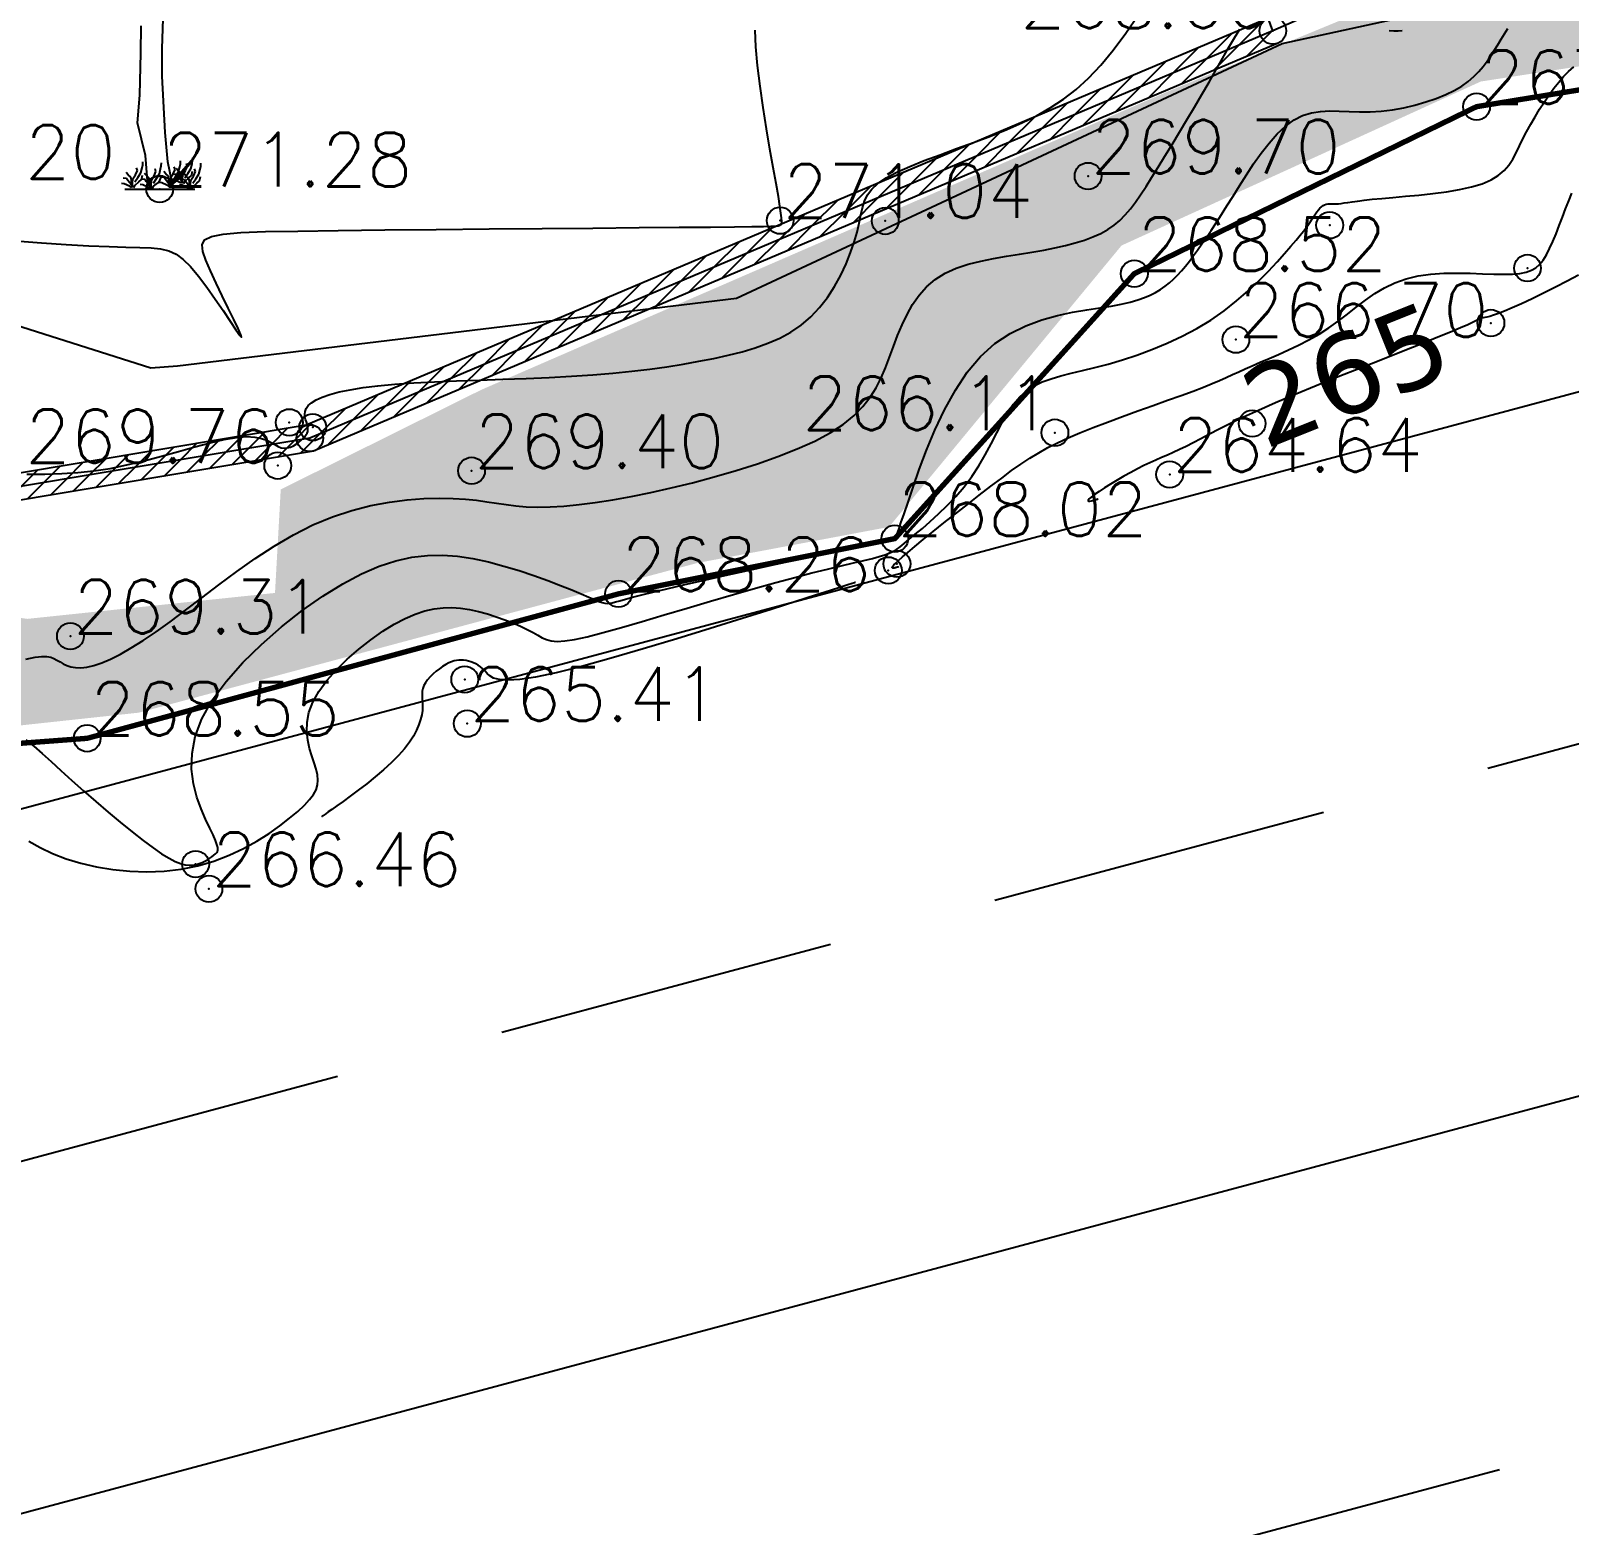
# Model space of a CAD drawing. Header units: millimetres. Extents: x 524954 to 526204, y 9523489 to 9524010.
# Drawn here: x 525654.38 to 525683.09, y 9523568.95 to 9523596.84 of the extents above; entities that cross this region are included whole.
import ezdxf
from ezdxf.enums import TextEntityAlignment as Align

# ---------------------------------------------------------------- set-up
doc = ezdxf.new("R2010")
doc.units = ezdxf.units.MM
doc.header["$PDMODE"] = 32
doc.header["$PDSIZE"] = 0.5
doc.linetypes.add('ACAD_ISO12W100', pattern=[21, 12, -3, 0, -3, 0, -3])
for name, color, linetype in [('Arbre', 34, 'ACAD_ISO12W100'), ('Bati', 6, 'Continuous'), ('Bati_H', 1, 'Continuous'), ('Bord Fleuve', 4, 'ACAD_ISO12W100'), ('Cloture', 7, 'Continuous'), ('CN_01_00', 3, 'Continuous'), ('CN_02_00', 4, 'Continuous'), ('CN_05_00', 6, 'Continuous'), ('CN_10_00', 1, 'Continuous'), ('Cotation Courbes de niveau', 7, 'Continuous'), ('Haut_Talus', 30, 'Continuous'), ('Murs', 1, 'Continuous'), ('PLUME_4', 3, 'Continuous'), ('TopoAlt', 3, 'Continuous'), ('TOPOJIS', 7, 'Continuous')]:
    doc.layers.add(name, color=color, linetype=linetype)
doc.styles.add('Simplex 1.0', font='Simplex.shx', dxfattribs={"width": 0.99, "height": 1})
doc.styles.add('Verdana 1.0', font='verdana.ttf', dxfattribs={"width": 0.99, "height": 1})
pattern_1 = [(45, (0, 0), (-0.1767766952966, 0.1767766952966), [])]

# ---------------------------------------------------------------- blocks, each defined once
blk = doc.blocks.new('TCPOINT M')
at = {"color": 0}
blk.add_point((0, 0), dxfattribs=at)
at = {"layer": 'TopoAlt', "style": 'Simplex 1.0', "width": 0.99}
blk.add_attdef('ALT', (0.15, 0.15), '', height=1, dxfattribs=at)
blk = doc.blocks.new('v088')
at = {"linetype": 'Continuous'}
for p, q in [((0.045, 2.625), (0.064, 3.179)), ((-0.352, 2.542), (-0.344, 3.046)), ((0.043, 2.109), (0.045, 2.625)), ((-0.373, 1.752), (-0.352, 2.542)), ((0.102, 1.053), (0.043, 2.109)), ((-0.412, 1.235), (-0.373, 1.752)), ((-0.268, 0.628), (-0.412, 1.235)), ((0.151, 0.506), (0.102, 1.053)), ((-0.213, 0), (-0.268, 0.628)), ((0.256, 0), (0.151, 0.506)), ((-0.654, 0), (0.654, 0))]:
    blk.add_line(p, q, dxfattribs=at)
at = {"color": 3, "linetype": 'Continuous'}
for p, q in [((0.615, 0.531), (0.618, 0.584)), ((-0.587, 0.264), (-0.627, 0.308)), ((-0.452, 0.267), (-0.416, 0.349)), ((-0.416, 0.349), (-0.433, 0.399)), ((-0.409, 0.214), (-0.353, 0.303)), ((-0.353, 0.303), (-0.329, 0.397)), ((-0.329, 0.397), (-0.317, 0.454)), ((-0.317, 0.454), (-0.315, 0.507)), ((-0.24, 0.245), (-0.281, 0.288)), ((-0.106, 0.248), (-0.07, 0.329)), ((-0.07, 0.329), (-0.087, 0.38)), ((-0.007, 0.284), (0.017, 0.377)), ((0.017, 0.377), (0.029, 0.435)), ((0.029, 0.435), (0.031, 0.488)), ((0.115, 0.284), (0.075, 0.327)), ((0.25, 0.286), (0.286, 0.368)), ((0.286, 0.368), (0.269, 0.418)), ((0.293, 0.233), (0.349, 0.322)), ((0.346, 0.341), (0.305, 0.385)), ((0.392, 0.301), (0.346, 0.341)), ((0.349, 0.322), (0.373, 0.416)), ((0.373, 0.416), (0.385, 0.474)), ((0.385, 0.474), (0.387, 0.526)), ((0.404, 0.243), (0.392, 0.301)), ((0.43, 0.264), (0.481, 0.344)), ((0.469, 0.209), (0.524, 0.291)), ((0.481, 0.344), (0.517, 0.426)), ((0.517, 0.426), (0.5, 0.476)), ((0.524, 0.291), (0.579, 0.38)), ((0.579, 0.38), (0.603, 0.474)), ((0.591, 0.255), (0.606, 0.303)), ((0.603, 0.474), (0.615, 0.531)), ((0.606, 0.303), (0.613, 0.337)), ((0.63, 0.243), (0.666, 0.325)), ((0.666, 0.325), (0.649, 0.375)), ((0.728, 0.279), (0.752, 0.373)), ((0.752, 0.373), (0.765, 0.43)), ((0.765, 0.43), (0.767, 0.483)), ((-0.661, 0.096), (-0.712, 0.106)), ((-0.618, 0.197), (-0.683, 0.202)), ((-0.567, 0.053), (-0.661, 0.096)), ((-0.596, 0.159), (-0.618, 0.197)), ((-0.536, 0.087), (-0.596, 0.159)), ((-0.541, 0.224), (-0.587, 0.264)), ((-0.527, 0.031), (-0.567, 0.053)), ((-0.529, 0.166), (-0.541, 0.224)), ((-0.5, 0.031), (-0.536, 0.087)), ((-0.524, 0.099), (-0.529, 0.166)), ((-0.505, 0.106), (-0.502, 0.188)), ((-0.5, 0.036), (-0.505, 0.106)), ((-0.502, 0.188), (-0.452, 0.267)), ((-0.483, 0.022), (-0.459, 0.072)), ((-0.464, 0.132), (-0.409, 0.214)), ((-0.459, 0.072), (-0.387, 0.132)), ((-0.387, 0.132), (-0.341, 0.178)), ((-0.315, 0.077), (-0.365, 0.087)), ((-0.341, 0.178), (-0.327, 0.226)), ((-0.272, 0.178), (-0.337, 0.183)), ((-0.327, 0.226), (-0.32, 0.26)), ((-0.221, 0.034), (-0.315, 0.077)), ((-0.25, 0.139), (-0.272, 0.178)), ((-0.19, 0.067), (-0.25, 0.139)), ((-0.195, 0.204), (-0.24, 0.245)), ((-0.18, 0.012), (-0.221, 0.034)), ((-0.183, 0.147), (-0.195, 0.204)), ((-0.154, 0.012), (-0.19, 0.067)), ((-0.178, 0.079), (-0.183, 0.147)), ((-0.159, 0.087), (-0.156, 0.168)), ((-0.154, 0.017), (-0.159, 0.087)), ((-0.156, 0.168), (-0.106, 0.248)), ((-0.137, 0.002), (-0.113, 0.053)), ((-0.118, 0.113), (-0.063, 0.195)), ((-0.113, 0.053), (-0.041, 0.113)), ((-0.063, 0.195), (-0.007, 0.284)), ((-0.041, 0.113), (0.005, 0.159)), ((0.041, 0.115), (-0.01, 0.125)), ((0.005, 0.159), (0.019, 0.207)), ((0.019, 0.207), (0.026, 0.24)), ((0.084, 0.216), (0.019, 0.221)), ((0.135, 0.072), (0.041, 0.115)), ((0.106, 0.178), (0.084, 0.216)), ((0.166, 0.106), (0.106, 0.178)), ((0.161, 0.243), (0.115, 0.284)), ((0.175, 0.05), (0.135, 0.072)), ((0.173, 0.185), (0.161, 0.243)), ((0.202, 0.05), (0.166, 0.106)), ((0.178, 0.118), (0.173, 0.185)), ((0.197, 0.125), (0.2, 0.207)), ((0.202, 0.055), (0.197, 0.125)), ((0.2, 0.207), (0.25, 0.286)), ((0.219, 0.041), (0.243, 0.091)), ((0.272, 0.173), (0.221, 0.183)), ((0.238, 0.151), (0.293, 0.233)), ((0.243, 0.091), (0.315, 0.151)), ((0.315, 0.274), (0.25, 0.279)), ((0.365, 0.13), (0.272, 0.173)), ((0.337, 0.236), (0.315, 0.274)), ((0.315, 0.151), (0.361, 0.197)), ((0.397, 0.163), (0.337, 0.236)), ((0.361, 0.197), (0.375, 0.245)), ((0.406, 0.108), (0.365, 0.13)), ((0.421, 0.072), (0.37, 0.082)), ((0.375, 0.245), (0.382, 0.279)), ((0.433, 0.108), (0.397, 0.163)), ((0.464, 0.173), (0.399, 0.178)), ((0.409, 0.175), (0.404, 0.243)), ((0.514, 0.029), (0.421, 0.072)), ((0.428, 0.183), (0.43, 0.264)), ((0.433, 0.113), (0.428, 0.183)), ((0.45, 0.099), (0.474, 0.149)), ((0.495, 0.24), (0.454, 0.284)), ((0.486, 0.135), (0.464, 0.173)), ((0.474, 0.149), (0.546, 0.209)), ((0.546, 0.063), (0.486, 0.135)), ((0.541, 0.2), (0.495, 0.24)), ((0.555, 0.007), (0.514, 0.029)), ((0.553, 0.142), (0.541, 0.2)), ((0.546, 0.209), (0.591, 0.255)), ((0.582, 0.007), (0.546, 0.063)), ((0.558, 0.075), (0.553, 0.142)), ((0.577, 0.082), (0.579, 0.163)), ((0.582, 0.012), (0.577, 0.082)), ((0.579, 0.163), (0.63, 0.243)), ((0.599, -0.002), (0.623, 0.048)), ((0.618, 0.108), (0.673, 0.19)), ((0.623, 0.048), (0.695, 0.108)), ((0.673, 0.19), (0.728, 0.279)), ((0.695, 0.108), (0.74, 0.154)), ((0.74, 0.154), (0.755, 0.202)), ((0.755, 0.202), (0.762, 0.236))]:
    blk.add_line(p, q, dxfattribs=at)

msp = doc.modelspace()

# ---------------------------------------------------------------- hatches: boundary and pattern name
at = {"layer": 'Bati_H'}
h = msp.add_hatch(dxfattribs=at)
h.set_pattern_fill('_U', color=256, scale=2, angle=-111.3197, style=0, pattern_type=0)
h.set_pattern_definition([(248.680277278, (0, 0), (1.86313226343, -0.7271438434), [])])
h.paths.add_polyline_path([(525686.04, 9523600.562), (525677.561, 9523596.843), (525675.813, 9523601.603), (525684.321, 9523604.797)])
at = {"layer": 'Bord Fleuve', "ltscale": 0.5}
h = msp.add_hatch(dxfattribs=at)
h.set_pattern_fill('ANSI33', color=256, scale=2, angle=330, style=0)
h.paths.add_polyline_path([(526101.715, 9523771.778), (526101.498, 9523728.689), (526067.042, 9523702.1), (526048.223, 9523678.528), (526031.816, 9523676.184), (526027.837, 9523671.249), (526016.46, 9523661.911), (526012.684, 9523655.259), (526010.342, 9523652.337), (526009.349, 9523649.826), (526002.836, 9523644.901), (526001.359, 9523638.704), (525998.552, 9523634.868), (525992.641, 9523630.59), (525971.373, 9523621.771), (525946.333, 9523622.282), (525936.503, 9523619.892), (525930.695, 9523617.923), (525919.699, 9523615.395), (525895.841, 9523612.948), (525885.599, 9523613.628), (525875.196, 9523613.421), (525867.372, 9523614.558), (525859.164, 9523613.749), (525850.68, 9523611.584), (525842.877, 9523609.413), (525834.137, 9523605.724), (525821.783, 9523602.11), (525815.903, 9523600.185), (525796.184, 9523594.113), (525774.026, 9523585.199), (525767.099, 9523581.761), (525763.989, 9523580.32), (525760.33, 9523578.539), (525748.039, 9523572.413), (525744.059, 9523571.766), (525739.195, 9523569.005), (525726.381, 9523563.785), (525719.788, 9523561.814), (525707.248, 9523554.536), (525700.147, 9523552.212), (525692.212, 9523549.16), (525674.921, 9523545.702), (525662.522, 9523542.332), (525644.942, 9523541.016), (525635.899, 9523540.053), (525621.612, 9523536.522), (525609.298, 9523533.789), (525593.484, 9523529.477), (525590.482, 9523529.837), (525587.338, 9523528.188), (525575.413, 9523524.864), (525573.541, 9523524.376), (525537.559, 9523507.804), (525536.053, 9523507.312), (525509.961, 9523500.658), (525472.702, 9523501.018), (525453.195, 9523495.13), (525425.264, 9523493.316), (525409.725, 9523500.229), (525383.624, 9523517.145), (525374.857, 9523528.592), (525397.503, 9523550.219), (525408.728, 9523544.096), (525423.511, 9523536.311), (525445.736, 9523537.578), (525453.966, 9523539.782), (525464.454, 9523546.087), (525473.153, 9523547.827), (525482.046, 9523548.599), (525491.438, 9523548.246), (525499.251, 9523546.152), (525510.455, 9523545.914), (525524.182, 9523548.573), (525533.752, 9523550.446), (525539.312, 9523550.42), (525543.959, 9523554.529), (525548.966, 9523556.567), (525556.157, 9523559.482), (525565.701, 9523562.659), (525575.687, 9523565.927), (525586.045, 9523569.089), (525592.726, 9523570.833), (525599.232, 9523573.013), (525615.849, 9523577.326), (525625.16, 9523582.583), (525628.685, 9523586.517), (525632.523, 9523586.625), (525648.079, 9523583.088), (525655.429, 9523583.638), (525665.347, 9523586.334), (525670.505, 9523587.365), (525674.974, 9523592.31), (525681.363, 9523595.427), (525690.374, 9523596.897), (525696.726, 9523596.667), (525703.112, 9523600.372), (525712.502, 9523603.181), (525720.951, 9523606.622), (525729.973, 9523611.744), (525735.094, 9523612.577), (525741.896, 9523615.967), (525746.088, 9523618.007), (525749.05, 9523619.379), (525756.94, 9523623.296), (525766.831, 9523627.898), (525804.249, 9523638.101), (525817.576, 9523642.025), (525828.432, 9523644.919), (525839.805, 9523649.896), (525846.166, 9523651.166), (525855.839, 9523655.822), (525867.776, 9523655.711), (525877.503, 9523655.632), (525886.144, 9523654.198), (525894.786, 9523653.829), (525911.157, 9523655.506), (525918.652, 9523656.801), (525925.004, 9523658.249), (525933.183, 9523660.832), (525939.613, 9523663.374), (525944.509, 9523665.893), (525950.393, 9523669.022), (525957.623, 9523672.73), (525962.986, 9523676.276), (525970.165, 9523679.965), (525973.599, 9523682.924), (525976.261, 9523684.646), (525980.145, 9523686.246), (525987.591, 9523689.162), (525991.967, 9523692.966), (525998.543, 9523697.851), (526003.542, 9523703.73), (526012.581, 9523711.677), (526026.66, 9523716.709), (526030.85, 9523726.011), (526046.387, 9523740.613), (526052.355, 9523745.599), (526061.927, 9523759.011), (526073.275, 9523760.379), (526077.818, 9523761.95), (526083.981, 9523762.217)])
h.paths.add_polyline_path([(525512.661, 9523516.101), (525534.357, 9523523.257), (525535.319, 9523520.342), (525513.623, 9523513.186)], flags=24)
h.paths.add_polyline_path([(525743.331, 9523593.045), (525764.315, 9523602.078), (525765.529, 9523599.259), (525744.545, 9523590.226)], flags=24)
h.paths.add_polyline_path([(525983.194, 9523662.071), (526001.508, 9523675.73), (526003.343, 9523673.269), (525985.029, 9523659.611)], flags=24)
at = {"layer": 'Haut_Talus'}
h = msp.add_hatch(dxfattribs=at)
h.set_pattern_fill('G_CERCLE_10', color=256, scale=4, angle=285, style=0)
h.set_pattern_definition([(285, (0.414, -1.5455), (4.8989794856, -2.8284271247), [0.8, -3.2]), (15, (1.5455, 0.414), (2.8284271247, 4.8989794856), [0.8, -3.2]), (330, (1.2146, -2.9874), (3.8637055252, 1.0352800256), [0.5656854248, -5.091168824]), (330, (3.1945, 0.4419), (3.8637055252, 1.0352800256), [0.5656854248, -5.091168824]), (60, (0.5934, -0.6692), (-1.0352800256, 3.8637055252), [0.5656854248, -5.091168824]), (60, (4.0227, -2.649), (-1.0352800256, 3.8637055252), [0.5656854248, -5.091168824]), (348.4349488, (2.3182, 0.6212), (3.86370330557, 1.03527617886), [0.8944271908, -8.04984472]), (348.4349488, (1.7045, -3.2703), (3.86370330557, 1.03527617886), [0.8944271908, -8.04984752]), (78.4349488, (0.4141, -1.5455), (-1.03527617886, 3.86370330557), [0.8944271908, -8.04984752]), (78.4349488, (4.3056, -2.1592), (-1.03527617886, 3.86370330557), [0.8944271908, -8.04984752]), (131.5650512, (0.4141, -1.5455), (-1.03527618196, 3.86370330474), [0.8944271908, -8.04984472]), (131.5650512, (1.2146, -2.9874), (-1.03527618196, 3.86370330474), [0.8944271908, -8.04984472]), (221.5650512, (1.5455, 0.4141), (-3.86370330474, -1.03527618196), [0.8944271908, -8.04984472]), (221.5650512, (4.0227, -2.6491), (-3.86370330474, -1.03527618196), [0.8944271908, -8.04984472])])
h.paths.add_polyline_path([(525724.449, 9523613.021), (525724.376, 9523610.952), (525721.327, 9523610.371), (525719.185, 9523611.349), (525693.313, 9523603.008), (525675.58, 9523595.701), (525662.784, 9523590.142), (525659.042, 9523588.283), (525658.935, 9523586.351), (525654.31, 9523585.867), (525647.159, 9523586.941), (525644.577, 9523589.035), (525642.642, 9523587.156), (525643.556, 9523584.955), (525648.234, 9523583.237), (525656.394, 9523584.117), (525666.817, 9523586.91), (525670.396, 9523587.583), (525674.737, 9523592.836), (525681.442, 9523595.896), (525691.068, 9523597.379), (525696.591, 9523597.054), (525706.217, 9523602.266), (525714.086, 9523604.573), (525726.586, 9523610.455), (525729.999, 9523612.337), (525734.118, 9523613.246), (525739.865, 9523615.541), (525749.069, 9523620.146), (525757.023, 9523623.833), (525757.47, 9523626.751), (525754.212, 9523626.843)])
at = {"layer": 'Murs'}
h = msp.add_hatch(dxfattribs=at)
h.set_pattern_fill('_U', color=256, scale=0.25, angle=45, style=0, pattern_type=0)
h.set_pattern_definition(pattern_1)
h.paths.add_polyline_path([(525677.561, 9523596.843), (525659.585, 9523589.241), (525647.136, 9523587.16), (525647.095, 9523587.407), (525659.515, 9523589.482), (525677.463, 9523597.074)])
h = msp.add_hatch(dxfattribs=at)
h.set_pattern_fill('_U', color=256, scale=0.25, angle=45, style=0, pattern_type=0)
h.set_pattern_definition(pattern_1)
h.paths.add_polyline_path([(525677.561, 9523596.843), (525659.585, 9523589.241), (525647.136, 9523587.16), (525647.178, 9523586.914), (525659.655, 9523588.999), (525677.658, 9523596.613)])

# ---------------------------------------------------------------- linework, layer by layer
at = {"layer": 'Bati', "flags": 128}
msp.add_lwpolyline([(525686.04, 9523600.562), (525677.561, 9523596.843), (525675.813, 9523601.603), (525684.321, 9523604.797), (525684.321, 9523604.797)], close=True, dxfattribs=at)
at = {"layer": 'Bord Fleuve', "ltscale": 0.35, "flags": 128}
msp.add_lwpolyline([(525394.064, 9523546.741, 0.1, 0.1, 0), (525403.511, 9523541.057, 0.1, 0.1, 0), (525423.511, 9523536.311, 0.1, 0.1, 0), (525445.736, 9523537.578, 0.1, 0.1, 0), (525453.966, 9523539.782, 0.1, 0.1, 0), (525464.454, 9523546.087, 0.1, 0.1, 0), (525473.153, 9523547.827, 0.1, 0.1, 0), (525482.046, 9523548.599, 0.1, 0.1, 0), (525491.438, 9523548.246, 0.1, 0.1, 0), (525499.251, 9523546.152, 0.1, 0.1, 0), (525510.455, 9523545.914, 0.1, 0.1, 0), (525524.182, 9523548.573, 0.1, 0.1, 0), (525533.752, 9523550.446, 0.1, 0.1, 0), (525539.312, 9523550.42, 0.1, 0.1, 0), (525543.959, 9523554.529, 0.1, 0.1, 0), (525548.966, 9523556.567, 0.1, 0.1, 0), (525556.157, 9523559.482, 0.1, 0.1, 0), (525565.701, 9523562.659, 0.1, 0.1, 0), (525575.687, 9523565.927, 0.1, 0.1, 0), (525586.045, 9523569.089, 0.1, 0.1, 0), (525592.726, 9523570.833, 0.1, 0.1, 0), (525599.232, 9523573.013, 0.1, 0.1, 0), (525615.849, 9523577.326, 0.1, 0.1, 0), (525625.16, 9523582.583, 0.1, 0.1, 0), (525628.685, 9523586.517, 0.1, 0.1, 0), (525632.523, 9523586.625, 0.1, 0.1, 0), (525648.079, 9523583.088, 0.1, 0.1, 0), (525655.429, 9523583.638, 0.1, 0.1, 0), (525665.347, 9523586.334, 0.1, 0.1, 0), (525670.505, 9523587.365, 0.1, 0.1, 0), (525674.974, 9523592.31, 0.1, 0.1, 0), (525674.974, 9523592.31, 0.1, 0.1, 0), (525681.363, 9523595.427, 0.1, 0.1, 0), (525681.363, 9523595.427, 0.1, 0.1, 0), (525690.374, 9523596.897, 0.1, 0.1, 0), (525696.726, 9523596.667, 0.1, 0.1, 0), (525703.112, 9523600.372, 0.1, 0.1, 0), (525712.502, 9523603.181, 0.1, 0.1, 0), (525712.502, 9523603.181, 0.1, 0.1, 0), (525720.951, 9523606.622, 0.1, 0.1, 0), (525729.973, 9523611.744, 0.1, 0.1, 0), (525735.094, 9523612.577, 0.1, 0.1, 0), (525741.896, 9523615.967, 0.1, 0.1, 0), (525746.088, 9523618.007, 0.1, 0.1, 0), (525749.05, 9523619.379, 0.1, 0.1, 0), (525756.94, 9523623.296, 0.1, 0.1, 0), (525766.831, 9523627.898, 0.1, 0.1, 0), (525804.249, 9523638.101, 0.1, 0.1, 0), (525817.576, 9523642.025, 0.1, 0.1, 0), (525828.432, 9523644.919, 0.1, 0.1, 0), (525839.805, 9523649.896, 0.1, 0.1, 0), (525846.166, 9523651.166, 0.1, 0.1, 0), (525855.839, 9523655.822, 0.1, 0.1, 0), (525867.776, 9523655.711, 0.1, 0.1, 0), (525877.503, 9523655.632, 0.1, 0.1, 0), (525886.144, 9523654.198, 0.1, 0.1, 0), (525894.786, 9523653.829, 0.1, 0.1, 0), (525911.157, 9523655.506, 0.1, 0.1, 0), (525918.652, 9523656.801, 0.1, 0.1, 0), (525925.004, 9523658.249, 0.1, 0.1, 0), (525933.183, 9523660.832, 0.1, 0.1, 0), (525939.613, 9523663.374, 0.1, 0.1, 0), (525944.509, 9523665.893, 0.1, 0.1, 0), (525950.393, 9523669.022, 0.1, 0.1, 0), (525957.623, 9523672.73, 0.1, 0.1, 0), (525962.986, 9523676.276, 0.1, 0.1, 0), (525970.165, 9523679.965, 0.1, 0.1, 0), (525970.165, 9523679.965, 0.1, 0.1, 0), (525973.599, 9523682.924, 0.1, 0.1, 0), (525976.261, 9523684.646, 0.1, 0.1, 0), (525980.145, 9523686.246, 0.1, 0.1, 0), (525987.591, 9523689.162, 0.1, 0.1, 0), (525991.967, 9523692.966, 0.1, 0.1, 0), (525998.543, 9523697.851, 0.1, 0.1, 0), (526003.542, 9523703.73, 0.1, 0.1, 0), (526012.581, 9523711.677, 0.1, 0.1, 0), (526026.66, 9523716.709, 0.1, 0.1, 0), (526030.85, 9523726.011, 0.1, 0.1, 0), (526046.387, 9523740.613, 0.1, 0.1, 0), (526052.355, 9523745.599, 0.1, 0.1, 0), (526061.927, 9523759.011, 0.1, 0.1, 0), (526073.275, 9523760.379, 0.1, 0.1, 0), (526077.818, 9523761.95, 0.1, 0.1, 0), (526083.981, 9523762.217, 0.1, 0.1, 0), (526101.715, 9523771.778, 0, 0, 0)], format="xyseb", dxfattribs=at)
at = {"layer": 'Cloture', "flags": 128}
for points in [[(525686.04, 9523600.562), (525677.561, 9523596.843), (525675.813, 9523601.603), (525684.321, 9523604.797)], [(525677.463, 9523597.074), (525659.515, 9523589.482), (525647.095, 9523587.407)], [(525677.463, 9523597.074), (525659.515, 9523589.482), (525647.095, 9523587.407)], [(525677.561, 9523596.843), (525659.585, 9523589.241), (525647.136, 9523587.16)], [(525677.658, 9523596.613), (525659.655, 9523588.999), (525647.178, 9523586.914)]]:
    msp.add_lwpolyline(points, dxfattribs=at)
at = {"layer": 'CN_01_00', "flags": 128}
for points, elevation in [([(525654.284, 9523585.114), (525654.457, 9523585.152), (525654.584, 9523585.168), (525654.678, 9523585.168), (525654.748, 9523585.154), (525654.807, 9523585.13), (525654.864, 9523585.099), (525654.922, 9523585.065), (525654.983, 9523585.031), (525655.051, 9523584.999), (525655.126, 9523584.974), (525655.212, 9523584.958), (525655.311, 9523584.954), (525655.424, 9523584.966), (525655.553, 9523584.996), (525655.7, 9523585.046), (525655.865, 9523585.117), (525656.049, 9523585.209), (525656.252, 9523585.324), (525656.474, 9523585.462), (525656.716, 9523585.625), (525656.98, 9523585.813), (525657.264, 9523586.027), (525657.567, 9523586.26), (525657.887, 9523586.503), (525658.22, 9523586.75), (525658.565, 9523586.993), (525658.919, 9523587.224), (525659.279, 9523587.436), (525659.643, 9523587.62), (525660.007, 9523587.771), (525660.37, 9523587.891), (525660.725, 9523587.981), (525661.07, 9523588.047), (525661.399, 9523588.09), (525661.71, 9523588.114), (525661.998, 9523588.121), (525662.259, 9523588.116), (525662.491, 9523588.102), (525662.699, 9523588.08), (525662.89, 9523588.054), (525663.07, 9523588.026), (525663.248, 9523587.999), (525663.43, 9523587.976), (525663.623, 9523587.96), (525663.834, 9523587.952), (525664.069, 9523587.956), (525664.328, 9523587.972), (525664.61, 9523587.999), (525664.914, 9523588.039), (525665.239, 9523588.089), (525665.584, 9523588.152), (525665.948, 9523588.226), (525666.33, 9523588.312), (525666.727, 9523588.409), (525667.133, 9523588.517), (525667.54, 9523588.635), (525667.939, 9523588.761), (525668.322, 9523588.896), (525668.682, 9523589.038), (525669.011, 9523589.186), (525669.299, 9523589.34), (525669.542, 9523589.498), (525669.743, 9523589.661), (525669.908, 9523589.829), (525670.043, 9523590.002), (525670.154, 9523590.181), (525670.248, 9523590.365), (525670.328, 9523590.554), (525670.403, 9523590.749), (525670.478, 9523590.95), (525670.555, 9523591.153), (525670.639, 9523591.354), (525670.732, 9523591.55), (525670.837, 9523591.736), (525670.958, 9523591.91), (525671.098, 9523592.067), (525671.26, 9523592.204), (525671.446, 9523592.318), (525671.652, 9523592.41), (525671.874, 9523592.485), (525672.108, 9523592.546), (525672.348, 9523592.596), (525672.59, 9523592.637), (525672.83, 9523592.675), (525673.062, 9523592.711), (525673.283, 9523592.749), (525673.492, 9523592.79), (525673.688, 9523592.834), (525673.872, 9523592.883), (525674.043, 9523592.936), (525674.202, 9523592.996), (525674.347, 9523593.061), (525674.478, 9523593.134), (525674.597, 9523593.215), (525674.705, 9523593.304), (525674.806, 9523593.405), (525674.902, 9523593.517), (525674.997, 9523593.642), (525675.093, 9523593.781), (525675.194, 9523593.937), (525675.302, 9523594.109), (525675.42, 9523594.3), (525675.547, 9523594.505), (525675.68, 9523594.723), (525675.817, 9523594.95), (525675.957, 9523595.183), (525676.097, 9523595.419), (525676.235, 9523595.654), (525676.369, 9523595.886), (525676.497, 9523596.111), (525676.619, 9523596.326), (525676.735, 9523596.527), (525676.843, 9523596.71), (525676.945, 9523596.873)], 269), ([(525654.094, 9523592.922), (525654.574, 9523592.887), (525655.035, 9523592.856), (525655.462, 9523592.831), (525655.838, 9523592.814), (525656.153, 9523592.806), (525656.411, 9523592.801), (525656.623, 9523592.792), (525656.8, 9523592.772), (525656.951, 9523592.734), (525657.088, 9523592.671), (525657.219, 9523592.576), (525657.356, 9523592.441), (525657.506, 9523592.264), (525657.663, 9523592.057), (525657.82, 9523591.837), (525657.968, 9523591.62), (525658.099, 9523591.423), (525658.206, 9523591.264), (525658.279, 9523591.158), (525658.312, 9523591.122), (525658.299, 9523591.168), (525658.246, 9523591.284), (525658.164, 9523591.456), (525658.061, 9523591.665), (525657.948, 9523591.897), (525657.834, 9523592.134), (525657.729, 9523592.362), (525657.643, 9523592.562), (525657.585, 9523592.724), (525657.573, 9523592.848), (525657.621, 9523592.94), (525657.748, 9523593.005), (525657.968, 9523593.049), (525658.3, 9523593.077), (525658.758, 9523593.094), (525659.361, 9523593.105), (525660.114, 9523593.116), (525660.988, 9523593.126), (525661.941, 9523593.136), (525662.932, 9523593.145), (525663.922, 9523593.154), (525664.87, 9523593.162), (525665.735, 9523593.17), (525666.477, 9523593.176), (525667.066, 9523593.181), (525667.511, 9523593.186), (525667.833, 9523593.19), (525668.053, 9523593.193), (525668.191, 9523593.195), (525668.267, 9523593.198), (525668.302, 9523593.2), (525668.316, 9523593.202), (525668.327, 9523593.204), (525668.337, 9523593.207), (525668.346, 9523593.21), (525668.355, 9523593.213), (525668.364, 9523593.217), (525668.372, 9523593.221), (525668.379, 9523593.226), (525668.386, 9523593.232), (525668.392, 9523593.24), (525668.396, 9523593.257), (525668.396, 9523593.29), (525668.391, 9523593.349), (525668.379, 9523593.44), (525668.359, 9523593.572), (525668.33, 9523593.753), (525668.288, 9523593.99), (525668.236, 9523594.289), (525668.174, 9523594.635), (525668.11, 9523595.015), (525668.046, 9523595.412), (525667.988, 9523595.81), (525667.941, 9523596.193), (525667.909, 9523596.546), (525667.896, 9523596.852)], 271), ([(525679.73, 9523596.849), (525679.819, 9523596.841), (525679.9, 9523596.84), (525679.975, 9523596.846)], 269), ([(525654.341, 9523581.718), (525654.552, 9523581.599), (525654.783, 9523581.489), (525655.035, 9523581.391), (525655.309, 9523581.307), (525655.602, 9523581.239), (525655.908, 9523581.188), (525656.224, 9523581.158), (525656.545, 9523581.147), (525656.867, 9523581.16), (525657.185, 9523581.196), (525657.495, 9523581.258), (525657.794, 9523581.346), (525658.078, 9523581.456), (525658.346, 9523581.582), (525658.595, 9523581.72), (525658.823, 9523581.863), (525659.028, 9523582.007), (525659.208, 9523582.146), (525659.361, 9523582.275), (525659.485, 9523582.391), (525659.581, 9523582.494), (525659.653, 9523582.589), (525659.701, 9523582.679), (525659.728, 9523582.768), (525659.735, 9523582.859), (525659.726, 9523582.956), (525659.701, 9523583.061), (525659.664, 9523583.179), (525659.621, 9523583.309), (525659.58, 9523583.45), (525659.547, 9523583.602), (525659.529, 9523583.765), (525659.534, 9523583.938), (525659.569, 9523584.12), (525659.64, 9523584.312), (525659.753, 9523584.511), (525659.903, 9523584.714), (525660.083, 9523584.917), (525660.284, 9523585.115), (525660.5, 9523585.304), (525660.723, 9523585.479), (525660.946, 9523585.635), (525661.162, 9523585.769), (525661.364, 9523585.876), (525661.554, 9523585.958), (525661.734, 9523586.018), (525661.907, 9523586.056), (525662.073, 9523586.075), (525662.237, 9523586.077), (525662.4, 9523586.065), (525662.564, 9523586.04), (525662.731, 9523586.004), (525662.899, 9523585.96), (525663.065, 9523585.908), (525663.225, 9523585.852), (525663.377, 9523585.793), (525663.518, 9523585.732), (525663.644, 9523585.672), (525663.752, 9523585.615), (525663.842, 9523585.562), (525663.921, 9523585.516), (525664.001, 9523585.48), (525664.091, 9523585.456), (525664.202, 9523585.446), (525664.345, 9523585.455), (525664.528, 9523585.483), (525664.764, 9523585.534), (525665.059, 9523585.61), (525665.405, 9523585.706), (525665.789, 9523585.817), (525666.202, 9523585.94), (525666.631, 9523586.069), (525667.066, 9523586.198), (525667.493, 9523586.325), (525667.902, 9523586.443), (525668.284, 9523586.549), (525668.635, 9523586.642), (525668.956, 9523586.724), (525669.246, 9523586.796), (525669.504, 9523586.858), (525669.73, 9523586.911), (525669.924, 9523586.957), (525670.085, 9523586.996), (525670.213, 9523587.029), (525670.315, 9523587.06), (525670.398, 9523587.091), (525670.469, 9523587.125), (525670.534, 9523587.165), (525670.602, 9523587.214), (525670.679, 9523587.275), (525670.772, 9523587.352), (525670.886, 9523587.446), (525671.019, 9523587.557), (525671.166, 9523587.684), (525671.322, 9523587.827), (525671.483, 9523587.983), (525671.642, 9523588.152), (525671.797, 9523588.332), (525671.941, 9523588.524), (525672.071, 9523588.725), (525672.19, 9523588.93), (525672.301, 9523589.136), (525672.406, 9523589.338), (525672.509, 9523589.531), (525672.613, 9523589.711), (525672.722, 9523589.873), (525672.838, 9523590.012), (525672.965, 9523590.125), (525673.103, 9523590.216), (525673.255, 9523590.289), (525673.42, 9523590.349), (525673.6, 9523590.401), (525673.796, 9523590.45), (525674.009, 9523590.5), (525674.239, 9523590.556), (525674.488, 9523590.623), (525674.751, 9523590.702), (525675.024, 9523590.792), (525675.304, 9523590.895), (525675.586, 9523591.012), (525675.866, 9523591.142), (525676.139, 9523591.286), (525676.402, 9523591.444), (525676.651, 9523591.617), (525676.884, 9523591.8), (525677.101, 9523591.988), (525677.3, 9523592.175), (525677.48, 9523592.358), (525677.641, 9523592.531), (525677.781, 9523592.688), (525677.899, 9523592.825), (525677.995, 9523592.938), (525678.071, 9523593.029), (525678.131, 9523593.102), (525678.177, 9523593.161), (525678.212, 9523593.208), (525678.239, 9523593.247), (525678.263, 9523593.282), (525678.284, 9523593.316), (525678.307, 9523593.352), (525678.331, 9523593.39), (525678.356, 9523593.428), (525678.383, 9523593.465), (525678.41, 9523593.501), (525678.438, 9523593.533), (525678.468, 9523593.56), (525678.497, 9523593.582), (525678.527, 9523593.597), (525678.558, 9523593.607), (525678.591, 9523593.612), (525678.625, 9523593.614), (525678.661, 9523593.614), (525678.699, 9523593.614), (525678.741, 9523593.614), (525678.786, 9523593.616), (525678.835, 9523593.621), (525678.892, 9523593.629), (525678.959, 9523593.64), (525679.042, 9523593.652), (525679.143, 9523593.666), (525679.266, 9523593.682), (525679.415, 9523593.699), (525679.594, 9523593.716), (525679.803, 9523593.734), (525680.038, 9523593.754), (525680.287, 9523593.776), (525680.544, 9523593.804), (525680.8, 9523593.837), (525681.045, 9523593.878), (525681.271, 9523593.928), (525681.47, 9523593.988), (525681.635, 9523594.06), (525681.768, 9523594.143), (525681.877, 9523594.236), (525681.965, 9523594.338), (525682.039, 9523594.449), (525682.104, 9523594.568), (525682.165, 9523594.693), (525682.228, 9523594.824), (525682.298, 9523594.96), (525682.374, 9523595.099), (525682.455, 9523595.239), (525682.54, 9523595.379), (525682.628, 9523595.515), (525682.717, 9523595.647), (525682.807, 9523595.771), (525682.897, 9523595.887), (525682.986, 9523595.992), (525683.079, 9523596.086), (525683.178, 9523596.168)], 267)]:
    msp.add_lwpolyline(points, dxfattribs=dict(at, elevation=elevation))
at = {"layer": 'CN_02_00', "flags": 128}
for points, elevation in [([(525654.282, 9523583.612), (525654.432, 9523583.491), (525654.588, 9523583.355), (525654.755, 9523583.203), (525654.939, 9523583.036), (525655.142, 9523582.853), (525655.36, 9523582.659), (525655.588, 9523582.46), (525655.819, 9523582.262), (525656.047, 9523582.071), (525656.268, 9523581.892), (525656.473, 9523581.73), (525656.659, 9523581.593), (525656.819, 9523581.483), (525656.957, 9523581.4), (525657.074, 9523581.339), (525657.174, 9523581.3), (525657.26, 9523581.277), (525657.334, 9523581.269), (525657.4, 9523581.272), (525657.461, 9523581.284), (525657.519, 9523581.301), (525657.574, 9523581.322), (525657.626, 9523581.347), (525657.674, 9523581.373), (525657.718, 9523581.401), (525657.758, 9523581.429), (525657.793, 9523581.456), (525657.822, 9523581.481), (525657.846, 9523581.504), (525657.862, 9523581.528), (525657.87, 9523581.559), (525657.867, 9523581.6), (525657.851, 9523581.657), (525657.822, 9523581.733), (525657.778, 9523581.834), (525657.717, 9523581.964), (525657.639, 9523582.126), (525657.554, 9523582.319), (525657.475, 9523582.542), (525657.413, 9523582.79), (525657.379, 9523583.063), (525657.386, 9523583.357), (525657.445, 9523583.671), (525657.569, 9523584.002), (525657.765, 9523584.347), (525658.024, 9523584.699), (525658.335, 9523585.05), (525658.683, 9523585.392), (525659.056, 9523585.718), (525659.442, 9523586.021), (525659.828, 9523586.291), (525660.201, 9523586.523), (525660.552, 9523586.708), (525660.881, 9523586.851), (525661.192, 9523586.953), (525661.49, 9523587.019), (525661.779, 9523587.052), (525662.062, 9523587.056), (525662.343, 9523587.035), (525662.627, 9523586.991), (525662.917, 9523586.93), (525663.207, 9523586.854), (525663.492, 9523586.768), (525663.767, 9523586.676), (525664.026, 9523586.583), (525664.263, 9523586.492), (525664.473, 9523586.408), (525664.65, 9523586.334), (525664.79, 9523586.274), (525664.898, 9523586.228), (525664.98, 9523586.194), (525665.042, 9523586.171), (525665.092, 9523586.158), (525665.135, 9523586.155), (525665.177, 9523586.159), (525665.227, 9523586.169), (525665.289, 9523586.185), (525665.37, 9523586.206), (525665.475, 9523586.235), (525665.609, 9523586.271), (525665.779, 9523586.315), (525665.99, 9523586.367), (525666.248, 9523586.43), (525666.559, 9523586.502), (525666.923, 9523586.585), (525667.33, 9523586.676), (525667.762, 9523586.771), (525668.204, 9523586.867), (525668.639, 9523586.961), (525669.052, 9523587.049), (525669.425, 9523587.129), (525669.743, 9523587.197), (525669.995, 9523587.251), (525670.184, 9523587.291), (525670.319, 9523587.321), (525670.41, 9523587.34), (525670.466, 9523587.353), (525670.495, 9523587.36), (525670.507, 9523587.363), (525670.51, 9523587.365), (525670.513, 9523587.368), (525670.519, 9523587.379), (525670.53, 9523587.406), (525670.548, 9523587.457), (525670.577, 9523587.538), (525670.619, 9523587.659), (525670.676, 9523587.826), (525670.751, 9523588.048), (525670.846, 9523588.328), (525670.961, 9523588.655), (525671.097, 9523589.014), (525671.254, 9523589.39), (525671.433, 9523589.768), (525671.634, 9523590.133), (525671.857, 9523590.47), (525672.103, 9523590.764), (525672.371, 9523591.004), (525672.655, 9523591.194), (525672.949, 9523591.339), (525673.246, 9523591.449), (525673.539, 9523591.53), (525673.822, 9523591.589), (525674.089, 9523591.633), (525674.331, 9523591.67), (525674.545, 9523591.706), (525674.732, 9523591.743), (525674.896, 9523591.781), (525675.038, 9523591.821), (525675.162, 9523591.864), (525675.273, 9523591.91), (525675.372, 9523591.96), (525675.462, 9523592.014), (525675.548, 9523592.074), (525675.629, 9523592.138), (525675.707, 9523592.208), (525675.783, 9523592.284), (525675.857, 9523592.366), (525675.93, 9523592.453), (525676.004, 9523592.546), (525676.079, 9523592.646), (525676.156, 9523592.751), (525676.236, 9523592.865), (525676.319, 9523592.986), (525676.407, 9523593.117), (525676.5, 9523593.259), (525676.599, 9523593.412), (525676.704, 9523593.578), (525676.817, 9523593.759), (525676.938, 9523593.952), (525677.067, 9523594.154), (525677.202, 9523594.358), (525677.344, 9523594.558), (525677.491, 9523594.746), (525677.642, 9523594.917), (525677.798, 9523595.064), (525677.956, 9523595.18), (525678.117, 9523595.262), (525678.281, 9523595.312), (525678.449, 9523595.339), (525678.622, 9523595.347), (525678.8, 9523595.344), (525678.984, 9523595.336), (525679.175, 9523595.329), (525679.374, 9523595.33), (525679.58, 9523595.343), (525679.792, 9523595.37), (525680.004, 9523595.408), (525680.213, 9523595.456), (525680.416, 9523595.514), (525680.608, 9523595.579), (525680.787, 9523595.652), (525680.947, 9523595.73), (525681.087, 9523595.812), (525681.208, 9523595.898), (525681.313, 9523595.988), (525681.405, 9523596.081), (525681.486, 9523596.177), (525681.559, 9523596.275), (525681.627, 9523596.376), (525681.693, 9523596.478), (525681.758, 9523596.581), (525681.823, 9523596.684), (525681.887, 9523596.785), (525681.949, 9523596.883)], 268), ([(525670.569, 9523586.836), (525670.569, 9523586.836), (525670.569, 9523586.836), (525670.568, 9523586.835), (525670.566, 9523586.835), (525670.563, 9523586.834), (525670.558, 9523586.833), (525670.551, 9523586.831), (525670.542, 9523586.828), (525670.531, 9523586.825), (525670.518, 9523586.822), (525670.504, 9523586.818), (525670.49, 9523586.816), (525670.478, 9523586.815), (525670.467, 9523586.816), (525670.459, 9523586.819), (525670.455, 9523586.825), (525670.456, 9523586.834), (525670.465, 9523586.85), (525670.486, 9523586.874), (525670.521, 9523586.909), (525670.574, 9523586.959), (525670.649, 9523587.024), (525670.749, 9523587.109), (525670.877, 9523587.216), (525671.035, 9523587.346), (525671.219, 9523587.495), (525671.422, 9523587.657), (525671.637, 9523587.829), (525671.859, 9523588.004), (525672.081, 9523588.177), (525672.296, 9523588.343), (525672.499, 9523588.496), (525672.685, 9523588.634), (525672.858, 9523588.756), (525673.025, 9523588.866), (525673.19, 9523588.968), (525673.36, 9523589.063), (525673.541, 9523589.155), (525673.739, 9523589.246), (525673.96, 9523589.34), (525674.208, 9523589.439), (525674.476, 9523589.541), (525674.757, 9523589.645), (525675.043, 9523589.748), (525675.325, 9523589.849), (525675.596, 9523589.946), (525675.848, 9523590.036), (525676.072, 9523590.119), (525676.263, 9523590.193), (525676.425, 9523590.258), (525676.566, 9523590.318), (525676.691, 9523590.374), (525676.808, 9523590.427), (525676.923, 9523590.48), (525677.044, 9523590.535), (525677.176, 9523590.593), (525677.326, 9523590.657), (525677.491, 9523590.727), (525677.667, 9523590.803), (525677.852, 9523590.887), (525678.042, 9523590.977), (525678.233, 9523591.076), (525678.422, 9523591.184), (525678.605, 9523591.3), (525678.781, 9523591.425), (525678.951, 9523591.555), (525679.118, 9523591.687), (525679.287, 9523591.815), (525679.461, 9523591.937), (525679.643, 9523592.047), (525679.837, 9523592.141), (525680.046, 9523592.216), (525680.271, 9523592.268), (525680.51, 9523592.301), (525680.755, 9523592.317), (525681.001, 9523592.322), (525681.242, 9523592.318), (525681.471, 9523592.31), (525681.684, 9523592.303), (525681.874, 9523592.299), (525682.036, 9523592.302), (525682.173, 9523592.314), (525682.289, 9523592.337), (525682.386, 9523592.373), (525682.469, 9523592.421), (525682.541, 9523592.485), (525682.606, 9523592.565), (525682.667, 9523592.663), (525682.727, 9523592.78), (525682.787, 9523592.912), (525682.847, 9523593.056), (525682.906, 9523593.207), (525682.965, 9523593.363), (525683.024, 9523593.518), (525683.083, 9523593.67), (525683.142, 9523593.813)], 266), ([(525669.769, 9523586.549), (525669.767, 9523586.548), (525669.752, 9523586.543), (525669.711, 9523586.53), (525669.63, 9523586.504), (525669.498, 9523586.462), (525669.301, 9523586.399), (525669.025, 9523586.311), (525668.659, 9523586.193), (525668.195, 9523586.045), (525667.652, 9523585.872), (525667.057, 9523585.685), (525666.434, 9523585.493), (525665.809, 9523585.305), (525665.208, 9523585.131), (525664.657, 9523584.98), (525664.18, 9523584.861), (525663.798, 9523584.782), (525663.503, 9523584.738), (525663.283, 9523584.725), (525663.125, 9523584.735), (525663.016, 9523584.763), (525662.943, 9523584.804), (525662.893, 9523584.85), (525662.854, 9523584.896), (525662.814, 9523584.937), (525662.772, 9523584.972), (525662.728, 9523585.003), (525662.683, 9523585.028), (525662.638, 9523585.049), (525662.592, 9523585.065), (525662.546, 9523585.078), (525662.501, 9523585.088), (525662.456, 9523585.095), (525662.412, 9523585.098), (525662.368, 9523585.098), (525662.323, 9523585.092), (525662.277, 9523585.082), (525662.228, 9523585.066), (525662.177, 9523585.044), (525662.122, 9523585.015), (525662.064, 9523584.979), (525662.004, 9523584.937), (525661.943, 9523584.889), (525661.885, 9523584.839), (525661.831, 9523584.785), (525661.782, 9523584.73), (525661.742, 9523584.675), (525661.711, 9523584.621), (525661.692, 9523584.57), (525661.682, 9523584.519), (525661.679, 9523584.467), (525661.681, 9523584.414), (525661.684, 9523584.358), (525661.688, 9523584.298), (525661.689, 9523584.232), (525661.685, 9523584.159), (525661.674, 9523584.078), (525661.653, 9523583.989), (525661.622, 9523583.893), (525661.578, 9523583.789), (525661.519, 9523583.679), (525661.445, 9523583.564), (525661.352, 9523583.442), (525661.241, 9523583.315), (525661.109, 9523583.184), (525660.962, 9523583.051), (525660.806, 9523582.919), (525660.646, 9523582.791), (525660.489, 9523582.67), (525660.34, 9523582.559), (525660.205, 9523582.46), (525660.089, 9523582.377), (525659.998, 9523582.312), (525659.93, 9523582.263), (525659.881, 9523582.228), (525659.848, 9523582.204), (525659.828, 9523582.19), (525659.818, 9523582.183), (525659.814, 9523582.18), (525659.814, 9523582.18)], 266)]:
    msp.add_lwpolyline(points, dxfattribs=dict(at, elevation=elevation))
at = {"layer": 'CN_05_00', "elevation": 265, "flags": 128}
msp.add_lwpolyline([(525683.264, 9523592.285), (525683.053, 9523592.17), (525682.834, 9523592.055), (525682.614, 9523591.944), (525682.401, 9523591.841), (525682.204, 9523591.748), (525682.03, 9523591.671), (525681.887, 9523591.61), (525681.772, 9523591.565), (525681.681, 9523591.533), (525681.61, 9523591.512), (525681.557, 9523591.498), (525681.517, 9523591.489), (525681.486, 9523591.483), (525681.461, 9523591.477), (525681.438, 9523591.469), (525681.408, 9523591.455), (525681.364, 9523591.434), (525681.297, 9523591.402), (525681.199, 9523591.358), (525681.062, 9523591.298), (525680.879, 9523591.22), (525680.64, 9523591.122), (525680.341, 9523591.002), (525679.992, 9523590.863), (525679.606, 9523590.711), (525679.198, 9523590.549), (525678.782, 9523590.382), (525678.369, 9523590.215), (525677.975, 9523590.052), (525677.613, 9523589.898), (525677.293, 9523589.757), (525677.015, 9523589.629), (525676.772, 9523589.512), (525676.561, 9523589.407), (525676.377, 9523589.312), (525676.215, 9523589.228), (525676.071, 9523589.153), (525675.94, 9523589.086), (525675.818, 9523589.027), (525675.702, 9523588.974), (525675.591, 9523588.925), (525675.482, 9523588.877), (525675.374, 9523588.83), (525675.264, 9523588.781), (525675.151, 9523588.728), (525675.033, 9523588.668), (525674.909, 9523588.602), (525674.781, 9523588.53), (525674.654, 9523588.456), (525674.532, 9523588.382), (525674.418, 9523588.31), (525674.318, 9523588.245), (525674.234, 9523588.187), (525674.171, 9523588.14), (525674.132, 9523588.106), (525674.114, 9523588.084), (525674.113, 9523588.071), (525674.125, 9523588.066), (525674.147, 9523588.067), (525674.174, 9523588.072), (525674.203, 9523588.079), (525674.229, 9523588.087), (525674.251, 9523588.093), (525674.267, 9523588.097), (525674.278, 9523588.101), (525674.286, 9523588.103), (525674.291, 9523588.104), (525674.293, 9523588.105), (525674.294, 9523588.105), (525674.294, 9523588.105)], dxfattribs=at)
at = {"layer": 'CN_10_00', "elevation": 270, "flags": 128}
msp.add_lwpolyline([(525654.301, 9523588.565), (525654.64, 9523588.569), (525654.955, 9523588.579), (525655.257, 9523588.597), (525655.554, 9523588.628), (525655.857, 9523588.675), (525656.172, 9523588.74), (525656.494, 9523588.819), (525656.818, 9523588.906), (525657.136, 9523588.994), (525657.441, 9523589.079), (525657.727, 9523589.155), (525657.987, 9523589.215), (525658.214, 9523589.254), (525658.403, 9523589.268), (525658.557, 9523589.26), (525658.682, 9523589.236), (525658.783, 9523589.201), (525658.865, 9523589.161), (525658.933, 9523589.121), (525658.993, 9523589.086), (525659.05, 9523589.062), (525659.107, 9523589.053), (525659.165, 9523589.058), (525659.222, 9523589.074), (525659.278, 9523589.099), (525659.332, 9523589.13), (525659.381, 9523589.166), (525659.425, 9523589.203), (525659.463, 9523589.24), (525659.494, 9523589.274), (525659.517, 9523589.306), (525659.535, 9523589.336), (525659.545, 9523589.366), (525659.55, 9523589.397), (525659.55, 9523589.429), (525659.544, 9523589.463), (525659.534, 9523589.501), (525659.52, 9523589.543), (525659.505, 9523589.588), (525659.493, 9523589.637), (525659.489, 9523589.687), (525659.495, 9523589.74), (525659.515, 9523589.793), (525659.554, 9523589.847), (525659.614, 9523589.901), (525659.701, 9523589.954), (525659.814, 9523590.005), (525659.957, 9523590.055), (525660.131, 9523590.102), (525660.337, 9523590.145), (525660.579, 9523590.184), (525660.857, 9523590.219), (525661.173, 9523590.249), (525661.527, 9523590.273), (525661.913, 9523590.293), (525662.324, 9523590.31), (525662.752, 9523590.325), (525663.188, 9523590.34), (525663.625, 9523590.355), (525664.055, 9523590.373), (525664.471, 9523590.395), (525664.865, 9523590.421), (525665.239, 9523590.453), (525665.593, 9523590.489), (525665.929, 9523590.529), (525666.249, 9523590.573), (525666.554, 9523590.622), (525666.846, 9523590.674), (525667.126, 9523590.729), (525667.395, 9523590.789), (525667.653, 9523590.854), (525667.9, 9523590.927), (525668.134, 9523591.011), (525668.355, 9523591.108), (525668.563, 9523591.221), (525668.757, 9523591.351), (525668.935, 9523591.503), (525669.098, 9523591.676), (525669.246, 9523591.867), (525669.378, 9523592.07), (525669.494, 9523592.281), (525669.594, 9523592.493), (525669.679, 9523592.702), (525669.748, 9523592.901), (525669.801, 9523593.087), (525669.839, 9523593.254), (525669.87, 9523593.405), (525669.901, 9523593.541), (525669.94, 9523593.665), (525669.996, 9523593.781), (525670.076, 9523593.89), (525670.189, 9523593.995), (525670.343, 9523594.099), (525670.542, 9523594.204), (525670.782, 9523594.311), (525671.054, 9523594.42), (525671.349, 9523594.531), (525671.658, 9523594.644), (525671.975, 9523594.759), (525672.289, 9523594.877), (525672.592, 9523594.999), (525672.878, 9523595.124), (525673.148, 9523595.256), (525673.405, 9523595.402), (525673.651, 9523595.564), (525673.888, 9523595.749), (525674.121, 9523595.96), (525674.351, 9523596.202), (525674.582, 9523596.48), (525674.815, 9523596.796), (525675.049, 9523597.134)], dxfattribs=at)
at = {"layer": 'PLUME_4'}
msp.add_lwpolyline([(525565.789, 9523605.478), (525575.482, 9523603.178), (525585.638, 9523601.413), (525595.295, 9523599.611), (525604.952, 9523597.809), (525615.18, 9523595.046), (525624.8, 9523593.743), (525625.299, 9523593.78), (525635.345, 9523593.51), (525646.352, 9523593.812), (525656.617, 9523590.551), (525657.116, 9523590.587), (525667.551, 9523591.85), (525677.732, 9523596.604), (525688.095, 9523598.865), (525688.558, 9523599.4), (525698.385, 9523602.122), (525708.712, 9523604.881), (525719.039, 9523607.64)], dxfattribs=at)
msp.add_lwpolyline([(525565.789, 9523605.478), (525575.482, 9523603.178), (525585.638, 9523601.413), (525595.295, 9523599.611), (525604.952, 9523597.809), (525615.18, 9523595.046), (525624.8, 9523593.743), (525625.299, 9523593.78), (525635.345, 9523593.51), (525646.352, 9523593.812), (525656.617, 9523590.551), (525657.116, 9523590.587), (525667.551, 9523591.85), (525677.732, 9523596.604), (525688.095, 9523598.865), (525688.558, 9523599.4), (525698.385, 9523602.122), (525708.712, 9523604.881), (525719.039, 9523607.64)], dxfattribs=at)

# ---------------------------------------------------------------- block references
at = {"layer": 'Arbre'}
msp.add_blockref('v088', (525656.783, 9523593.889), dxfattribs=at)
at = {"layer": 'TOPOJIS'}
ref = msp.add_blockref('TCPOINT M', (525677.561, 9523596.843, 268.66), dxfattribs=at)
ref.add_attrib('ALT', '268.66', dxfattribs={"layer": 'TopoAlt', "height": 1, "style": 'Simplex 1.0', "width": 0.99}).set_placement((525677.511, 9523596.893, 268.66), align=Align.RIGHT)
ref = msp.add_blockref('TCPOINT M', (525681.363, 9523595.427, 267.79), dxfattribs=at)
ref.add_attrib('ALT', '267.79', (525681.413, 9523595.477, 267.79), dxfattribs={"layer": 'TopoAlt', "height": 1, "style": 'Simplex 1.0', "width": 0.99})
ref = msp.add_blockref('TCPOINT M', (525674.112, 9523594.131, 269.7), dxfattribs=at)
ref.add_attrib('ALT', '269.70', (525674.162, 9523594.181, 269.7), dxfattribs={"layer": 'TopoAlt', "height": 1, "style": 'Simplex 1.0', "width": 0.99})
ref = msp.add_blockref('TCPOINT M', (525651.246, 9523594.032, 271.2), dxfattribs=at)
ref.add_attrib('ALT', '271.20', (525651.296, 9523594.082, 271.2), dxfattribs={"layer": 'TopoAlt', "height": 1, "style": 'Simplex 1.0', "width": 0.99})
ref = msp.add_blockref('TCPOINT M', (525656.783, 9523593.889, 271.28), dxfattribs=at)
ref.add_attrib('ALT', '271.28', (525656.833, 9523593.939, 271.28), dxfattribs={"layer": 'TopoAlt', "height": 1, "style": 'Simplex 1.0', "width": 0.99})
ref = msp.add_blockref('TCPOINT M', (525668.364, 9523593.301, 271.04), dxfattribs=at)
ref.add_attrib('ALT', '271.04', (525668.414, 9523593.351, 271.04), dxfattribs={"layer": 'TopoAlt', "height": 1, "style": 'Simplex 1.0', "width": 0.99})
for p in [(525670.326, 9523593.294, 269.77), (525678.622, 9523593.214, 266.77), (525682.314, 9523592.415, 266.27), (525681.631, 9523591.389, 264.88), (525659.202, 9523589.534, 270.95), (525659.64, 9523589.444, 269.85), (525677.174, 9523589.513, 264.69), (525659.585, 9523589.241, 269.88), (525670.544, 9523586.894, 265.7), (525670.383, 9523586.772, 266.05), (525662.477, 9523584.736, 265.63), (525657.453, 9523581.29, 268.24)]:
    msp.add_blockref('TCPOINT M', p, dxfattribs=at)
ref = msp.add_blockref('TCPOINT M', (525674.974, 9523592.31, 268.52), dxfattribs=at)
ref.add_attrib('ALT', '268.52', (525675.024, 9523592.36, 268.52), dxfattribs={"layer": 'TopoAlt', "height": 1, "style": 'Simplex 1.0', "width": 0.99})
ref = msp.add_blockref('TCPOINT M', (525676.871, 9523591.08, 266.7), dxfattribs=at)
ref.add_attrib('ALT', '266.70', (525676.921, 9523591.13, 266.7), dxfattribs={"layer": 'TopoAlt', "height": 1, "style": 'Simplex 1.0', "width": 0.99})
ref = msp.add_blockref('TCPOINT M', (525673.492, 9523589.342, 266.11), dxfattribs=at)
ref.add_attrib('ALT', '266.11', dxfattribs={"layer": 'TopoAlt', "height": 1, "style": 'Simplex 1.0', "width": 0.99}).set_placement((525673.442, 9523589.392, 266.11), align=Align.RIGHT)
ref = msp.add_blockref('TCPOINT M', (525658.986, 9523588.727, 269.76), dxfattribs=at)
ref.add_attrib('ALT', '269.76', dxfattribs={"layer": 'TopoAlt', "height": 1, "style": 'Simplex 1.0', "width": 0.99}).set_placement((525658.936, 9523588.777, 269.76), align=Align.RIGHT)
ref = msp.add_blockref('TCPOINT M', (525662.604, 9523588.633, 269.4), dxfattribs=at)
ref.add_attrib('ALT', '269.40', (525662.654, 9523588.683, 269.4), dxfattribs={"layer": 'TopoAlt', "height": 1, "style": 'Simplex 1.0', "width": 0.99})
ref = msp.add_blockref('TCPOINT M', (525675.635, 9523588.562, 264.64), dxfattribs=at)
ref.add_attrib('ALT', '264.64', (525675.685, 9523588.612, 264.64), dxfattribs={"layer": 'TopoAlt', "height": 1, "style": 'Simplex 1.0', "width": 0.99})
ref = msp.add_blockref('TCPOINT M', (525670.505, 9523587.365, 268.02), dxfattribs=at)
ref.add_attrib('ALT', '268.02', (525670.555, 9523587.415, 268.02), dxfattribs={"layer": 'TopoAlt', "height": 1, "style": 'Simplex 1.0', "width": 0.99})
ref = msp.add_blockref('TCPOINT M', (525665.347, 9523586.334, 268.26), dxfattribs=at)
ref.add_attrib('ALT', '268.26', (525665.397, 9523586.384, 268.26), dxfattribs={"layer": 'TopoAlt', "height": 1, "style": 'Simplex 1.0', "width": 0.99})
ref = msp.add_blockref('TCPOINT M', (525655.116, 9523585.544, 269.31), dxfattribs=at)
ref.add_attrib('ALT', '269.31', (525655.166, 9523585.594, 269.31), dxfattribs={"layer": 'TopoAlt', "height": 1, "style": 'Simplex 1.0', "width": 0.99})
ref = msp.add_blockref('TCPOINT M', (525662.524, 9523583.913, 265.41), dxfattribs=at)
ref.add_attrib('ALT', '265.41', (525662.574, 9523583.963, 265.41), dxfattribs={"layer": 'TopoAlt', "height": 1, "style": 'Simplex 1.0', "width": 0.99})
ref = msp.add_blockref('TCPOINT M', (525655.429, 9523583.638, 268.55), dxfattribs=at)
ref.add_attrib('ALT', '268.55', (525655.479, 9523583.688, 268.55), dxfattribs={"layer": 'TopoAlt', "height": 1, "style": 'Simplex 1.0', "width": 0.99})
ref = msp.add_blockref('TCPOINT M', (525657.701, 9523580.829, 266.46), dxfattribs=at)
ref.add_attrib('ALT', '266.46', (525657.751, 9523580.879, 266.46), dxfattribs={"layer": 'TopoAlt', "height": 1, "style": 'Simplex 1.0', "width": 0.99})

# ---------------------------------------------------------------- texts
at = {"layer": 'Cotation Courbes de niveau', "style": 'Verdana 1.0', "width": 0.99}
msp.add_text('265', height=1.5, rotation=21.8067, dxfattribs=at).set_placement((525678.927, 9523590.44, 265), align=Align.MIDDLE_CENTER)

doc.saveas('drawing.dxf')
